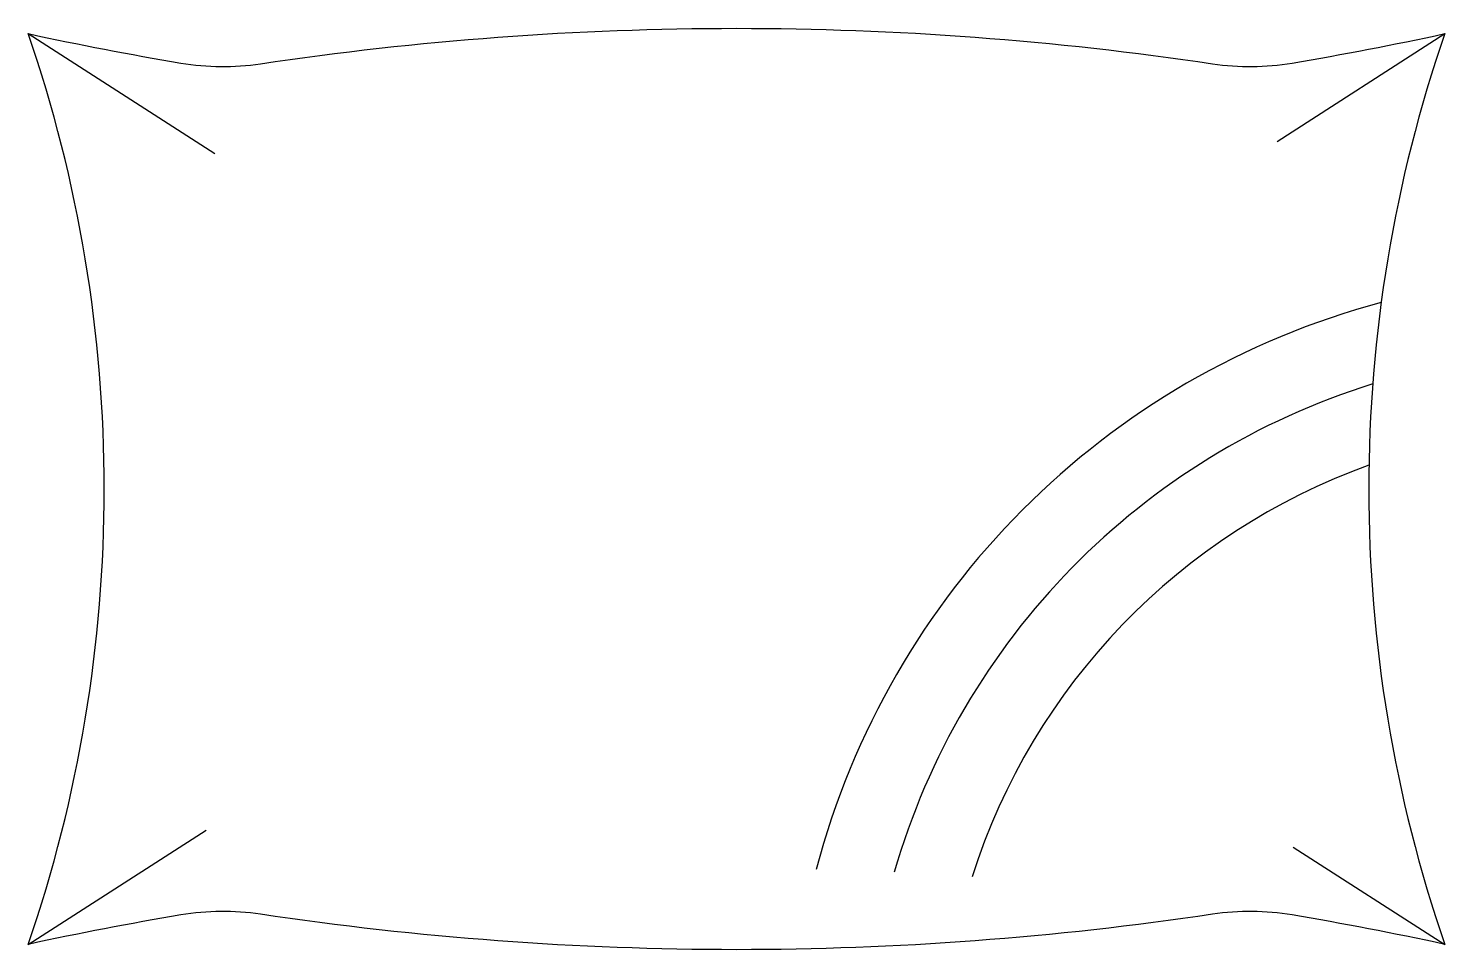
# Model space of a CAD drawing. Header units: millimetres. Extents: x -970.256 to -969.696, y 2688.776 to 2689.141.
import ezdxf

# ---------------------------------------------------------------- set-up
doc = ezdxf.new("R2010")
doc.units = ezdxf.units.MM
doc.header["$LTSCALE"] = 10
doc.layers.add('MOBILIAR', color=7, linetype='Continuous')
doc.layers.add('Móveis_camas', color=2, linetype='Continuous')

msp = doc.modelspace()

# ---------------------------------------------------------------- linework, layer by layer
at = {"layer": 'MOBILIAR', "color": 1}
for p, q in [((-970.2564738092884, 2689.138405625257), (-970.1827659321181, 2689.091021989933)), ((-969.762761751612, 2689.095791948049), (-969.6964738092885, 2689.138405625257)), ((-970.2564738092884, 2688.778405625257), (-970.18617057126, 2688.82360056399)), ((-969.7563160450769, 2688.816875633978), (-969.6964738092885, 2688.778405625257))]:
    msp.add_line(p, q, dxfattribs=at)
for radius, start, end in [(0.3151345481414495, 104.9570740937795, 165.2264947993841), (0.2851345481414495, 107.2800294967607, 163.859974111796), (0.2551345481414494, 109.7402153854306, 162.3285994727709)]:
    msp.add_arc((-969.6402208767751, 2688.727670443419), radius, start, end, dxfattribs=at)
at = {"layer": 'Móveis_camas'}
msp.add_lwpolyline([(-970.2564738092889, 2689.138405625257, 0.01162595613801484), (-970.1961280374477, 2689.126786138453, 0.07906366304372246), (-970.1647003584504, 2689.126497921355, -0.07445136630741446), (-969.7882472601265, 2689.126497921355, 0.07906366304363242), (-969.7568195811292, 2689.126786138453, 0.01162595613792697), (-969.6964738092885, 2689.138405625257, 0.166666666666496), (-969.6964738092885, 2688.778405625258, 0.01162595613792697), (-969.7568195811292, 2688.790025112062, 0.07906366304363242), (-969.7882472601265, 2688.79031332916, -0.07445136630741446), (-970.1647003584504, 2688.79031332916, 0.07906366304372246), (-970.1961280374477, 2688.790025112062, 0.01162595613801484), (-970.2564738092889, 2688.778405625258, 0.1666666666665457)], format="xyb", close=True, dxfattribs=at)

doc.saveas('drawing.dxf')
